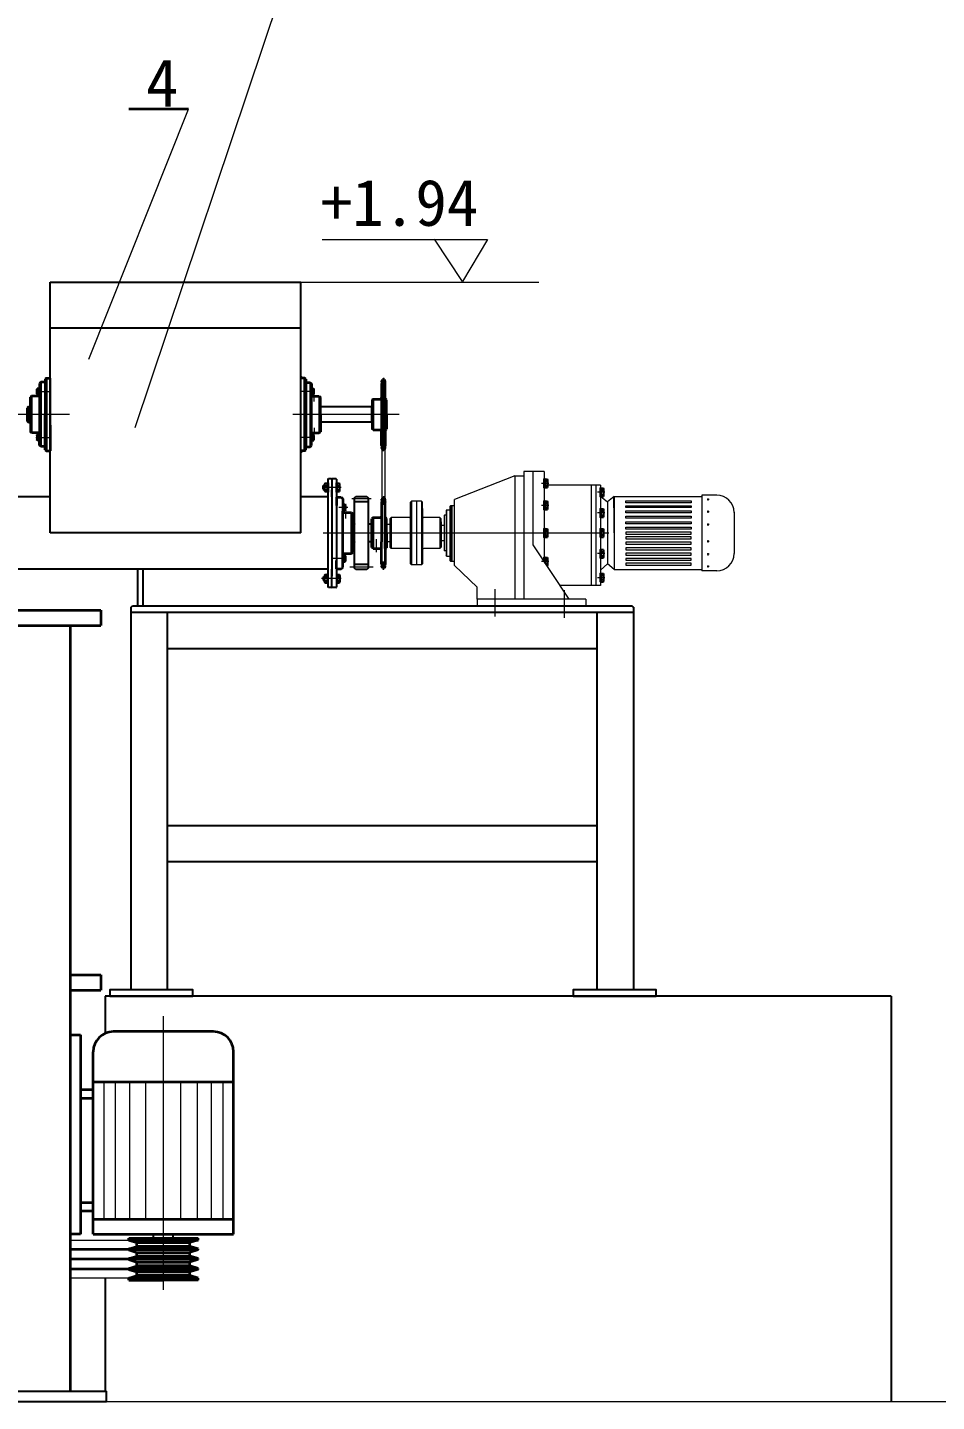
# Model space of a CAD drawing. Header units: millimetres. Extents: x 49699 to 106992, y 64186 to 130203.
# Drawn here: x 49937.2 to 50013.6, y 64493.2 to 64608.7 of the extents above; entities that cross this region are included whole.
import ezdxf

# ---------------------------------------------------------------- set-up
doc = ezdxf.new("R2010")
doc.units = ezdxf.units.MM
doc.linetypes.add('ACAD_ISO04W100', pattern=[30, 24, -3, 0, -3])
doc.layers.add('LAYER3', color=7, linetype='Continuous')
for name, color, linetype, lineweight in [('中心线', 22, 'ACAD_ISO04W100', 9), ('尺寸线', 150, 'Continuous', 9), ('粗实线', 7, 'Continuous', 35), ('细实线', 140, 'Continuous', 13)]:
    doc.layers.add(name, color=color, linetype=linetype, lineweight=lineweight)
doc.styles.get("Standard").update_dxf_attribs({"font": 'SIMFANG.TTF', "height": 4})

msp = doc.modelspace()

# ---------------------------------------------------------------- hatches: boundary and pattern name
at = {"layer": '细实线'}
for points in [[(49960.142, 64579.379), (49960.311, 64579.203), (49960.142, 64579.203)], [(49960.142, 64572.941), (49960.142, 64573.11), (49960.303, 64573.11)]]:
    msp.add_hatch(color=256, dxfattribs=at).paths.add_polyline_path(points)

# ---------------------------------------------------------------- linework, layer by layer
at = {"color": 0, "linetype": 'Continuous'}
for p, q in [((49937.965, 64577.91), (49937.965, 64578.286)), ((49938.129, 64578.349), (49937.984, 64578.349)), ((49938.129, 64578.224), (49937.984, 64578.224)), ((49938.129, 64577.973), (49937.984, 64577.973)), ((49938.129, 64577.848), (49938.129, 64578.349)), ((49938.129, 64578.297), (49938.129, 64578.349)), ((49938.145, 64578.297), (49938.129, 64578.297)), ((49938.145, 64577.9), (49938.145, 64578.297)), ((49961.068, 64578.297), (49961.084, 64578.297)), ((49961.068, 64577.9), (49961.068, 64578.297)), ((49961.084, 64578.297), (49961.084, 64578.349)), ((49961.084, 64578.349), (49961.229, 64578.349)), ((49961.084, 64577.848), (49961.084, 64578.349)), ((49961.084, 64578.224), (49961.229, 64578.224)), ((49961.084, 64577.973), (49961.229, 64577.973)), ((49961.248, 64577.91), (49961.248, 64578.286)), ((49938.129, 64577.848), (49937.984, 64577.848)), ((49938.129, 64577.9), (49938.129, 64577.848)), ((49938.145, 64577.9), (49938.129, 64577.9)), ((49961.068, 64577.9), (49961.084, 64577.9)), ((49961.084, 64577.9), (49961.084, 64577.848)), ((49961.084, 64577.848), (49961.229, 64577.848)), ((49937.965, 64574.41), (49937.965, 64574.034)), ((49938.129, 64574.473), (49937.984, 64574.473)), ((49938.129, 64574.347), (49937.984, 64574.347)), ((49938.129, 64574.097), (49937.984, 64574.097)), ((49938.129, 64573.971), (49937.984, 64573.971)), ((49938.129, 64574.42), (49938.129, 64574.473)), ((49938.129, 64574.473), (49938.129, 64573.971)), ((49938.145, 64574.42), (49938.129, 64574.42)), ((49938.145, 64574.024), (49938.129, 64574.024)), ((49938.129, 64574.024), (49938.129, 64573.971)), ((49938.145, 64574.42), (49938.145, 64574.024)), ((49961.068, 64574.42), (49961.068, 64574.024)), ((49961.068, 64574.42), (49961.084, 64574.42)), ((49961.068, 64574.024), (49961.084, 64574.024)), ((49961.084, 64574.473), (49961.084, 64573.971)), ((49961.084, 64574.473), (49961.229, 64574.473)), ((49961.084, 64574.42), (49961.084, 64574.473)), ((49961.084, 64574.347), (49961.229, 64574.347)), ((49961.084, 64574.097), (49961.229, 64574.097)), ((49961.084, 64574.024), (49961.084, 64573.971)), ((49961.084, 64573.971), (49961.229, 64573.971)), ((49961.248, 64574.41), (49961.248, 64574.034)), ((49962.023, 64570.156), (49962.085, 64570.219)), ((49962.023, 64569.904), (49962.023, 64570.156)), ((49962.023, 64569.904), (49962.085, 64569.842)), ((49962.085, 64570.219), (49962.143, 64570.219)), ((49962.085, 64569.842), (49962.085, 64570.219)), ((49962.143, 64569.769), (49962.143, 64570.291)), ((49962.168, 64570.378), (49962.373, 64570.378)), ((49962.168, 64570.204), (49962.373, 64570.204)), ((49962.399, 64569.769), (49962.399, 64570.291)), ((49963.173, 64569.755), (49963.173, 64570.305)), ((49963.173, 64570.305), (49963.195, 64570.305)), ((49963.195, 64569.682), (49963.195, 64570.378)), ((49963.195, 64570.378), (49963.397, 64570.378)), ((49963.195, 64570.305), (49963.195, 64570.378)), ((49963.195, 64570.204), (49963.397, 64570.204)), ((49963.423, 64569.769), (49963.423, 64570.291)), ((49980.65, 64570.646), (49980.65, 64570.719)), ((49980.651, 64570.647), (49980.674, 64570.647)), ((49980.651, 64570.097), (49980.674, 64570.097)), ((49980.674, 64570.72), (49980.875, 64570.72)), ((49980.674, 64570.024), (49980.674, 64570.72)), ((49980.674, 64570.546), (49980.875, 64570.546)), ((49980.674, 64570.198), (49980.875, 64570.198)), ((49980.674, 64570.097), (49980.674, 64570.024)), ((49980.674, 64570.024), (49980.875, 64570.024)), ((49980.901, 64570.111), (49980.901, 64570.633)), ((49985.361, 64569.9), (49985.361, 64569.974)), ((49985.361, 64569.901), (49985.384, 64569.901)), ((49985.384, 64569.278), (49985.384, 64569.974)), ((49985.384, 64569.974), (49985.586, 64569.974)), ((49962.085, 64569.842), (49962.143, 64569.842)), ((49962.168, 64569.856), (49962.373, 64569.856)), ((49962.168, 64569.682), (49962.373, 64569.682)), ((49963.173, 64569.755), (49963.195, 64569.755)), ((49963.195, 64569.856), (49963.397, 64569.856)), ((49963.195, 64569.755), (49963.195, 64569.682)), ((49963.195, 64569.682), (49963.397, 64569.682)), ((49980.65, 64568.796), (49980.65, 64568.869)), ((49980.651, 64568.797), (49980.674, 64568.797)), ((49980.674, 64568.173), (49980.674, 64568.87)), ((49980.674, 64568.87), (49980.875, 64568.87)), ((49980.901, 64568.26), (49980.901, 64568.783)), ((49985.361, 64569.351), (49985.384, 64569.351)), ((49985.384, 64569.8), (49985.586, 64569.8)), ((49985.384, 64569.452), (49985.586, 64569.452)), ((49985.384, 64569.351), (49985.384, 64569.278)), ((49985.384, 64569.278), (49985.586, 64569.278)), ((49985.611, 64569.365), (49985.611, 64569.887)), ((49963.664, 64568.655), (49963.699, 64568.655)), ((49963.699, 64568.053), (49963.664, 64568.053)), ((49963.699, 64568.655), (49963.699, 64568.053)), ((49963.699, 64568.136), (49963.699, 64568.577)), ((49963.699, 64568.577), (49963.717, 64568.577)), ((49963.699, 64568.136), (49963.717, 64568.136)), ((49963.717, 64568.078), (49963.717, 64568.635)), ((49963.717, 64568.635), (49963.878, 64568.635)), ((49963.717, 64568.577), (49963.717, 64568.635)), ((49963.717, 64568.496), (49963.878, 64568.496)), ((49963.717, 64568.217), (49963.878, 64568.217)), ((49963.717, 64568.136), (49963.717, 64568.078)), ((49963.717, 64568.078), (49963.878, 64568.078)), ((49963.899, 64568.148), (49963.899, 64568.566)), ((49980.651, 64568.246), (49980.674, 64568.246)), ((49980.674, 64568.696), (49980.875, 64568.696)), ((49980.674, 64568.348), (49980.875, 64568.348)), ((49980.674, 64568.246), (49980.674, 64568.173)), ((49980.674, 64568.173), (49980.875, 64568.173)), ((49985.361, 64568.162), (49985.361, 64568.235)), ((49985.361, 64568.163), (49985.384, 64568.163)), ((49985.361, 64567.613), (49985.384, 64567.613)), ((49985.384, 64568.236), (49985.586, 64568.236)), ((49985.384, 64567.54), (49985.384, 64568.236)), ((49985.384, 64568.062), (49985.586, 64568.062)), ((49985.384, 64567.714), (49985.586, 64567.714)), ((49985.384, 64567.613), (49985.384, 64567.54)), ((49985.611, 64567.627), (49985.611, 64568.149)), ((49980.65, 64566.472), (49980.65, 64566.545)), ((49980.651, 64566.473), (49980.674, 64566.473)), ((49980.674, 64566.546), (49980.875, 64566.546)), ((49980.674, 64565.849), (49980.674, 64566.546)), ((49980.901, 64565.937), (49980.901, 64566.459)), ((49985.361, 64566.488), (49985.361, 64566.562)), ((49985.361, 64566.489), (49985.384, 64566.489)), ((49985.384, 64567.54), (49985.586, 64567.54)), ((49985.384, 64565.866), (49985.384, 64566.562)), ((49985.384, 64566.562), (49985.586, 64566.562)), ((49985.611, 64565.953), (49985.611, 64566.475)), ((49980.651, 64565.923), (49980.674, 64565.923)), ((49980.674, 64566.372), (49980.875, 64566.372)), ((49980.674, 64566.024), (49980.875, 64566.024)), ((49980.674, 64565.923), (49980.674, 64565.849)), ((49980.674, 64565.849), (49980.875, 64565.849)), ((49985.361, 64565.939), (49985.384, 64565.939)), ((49985.384, 64566.388), (49985.586, 64566.388)), ((49985.384, 64566.04), (49985.586, 64566.04)), ((49985.384, 64565.939), (49985.384, 64565.866)), ((49985.384, 64565.866), (49985.586, 64565.866)), ((49963.699, 64564.353), (49963.664, 64564.353)), ((49963.699, 64563.752), (49963.699, 64564.353)), ((49963.699, 64564.27), (49963.717, 64564.27)), ((49963.699, 64564.27), (49963.699, 64563.829)), ((49963.717, 64564.27), (49963.717, 64564.328)), ((49963.717, 64564.328), (49963.878, 64564.328)), ((49963.717, 64564.328), (49963.717, 64563.771)), ((49963.717, 64564.189), (49963.878, 64564.189)), ((49963.899, 64564.259), (49963.899, 64563.841)), ((49980.65, 64564.074), (49980.65, 64564.147)), ((49980.674, 64564.148), (49980.875, 64564.148)), ((49980.674, 64563.673), (49980.674, 64564.148)), ((49985.361, 64564.728), (49985.361, 64564.801)), ((49985.361, 64564.729), (49985.384, 64564.729)), ((49985.361, 64564.178), (49985.384, 64564.178)), ((49985.384, 64564.105), (49985.384, 64564.802)), ((49985.384, 64564.802), (49985.586, 64564.802)), ((49985.384, 64564.628), (49985.586, 64564.628)), ((49985.384, 64564.279), (49985.586, 64564.279)), ((49985.384, 64564.178), (49985.384, 64564.105)), ((49985.611, 64564.192), (49985.611, 64564.715)), ((49963.664, 64563.752), (49963.699, 64563.752)), ((49963.699, 64563.829), (49963.717, 64563.829)), ((49963.717, 64563.91), (49963.878, 64563.91)), ((49963.717, 64563.829), (49963.717, 64563.771)), ((49963.717, 64563.771), (49963.878, 64563.771)), ((49980.651, 64564.075), (49980.674, 64564.075)), ((49980.674, 64563.974), (49980.875, 64563.974)), ((49980.705, 64563.626), (49980.875, 64563.626)), ((49980.82, 64563.452), (49980.875, 64563.452)), ((49980.901, 64563.539), (49980.901, 64564.061)), ((49985.384, 64564.105), (49985.586, 64564.105)), ((49962.023, 64562.494), (49962.085, 64562.556)), ((49962.023, 64562.494), (49962.023, 64562.241)), ((49962.023, 64562.241), (49962.085, 64562.179)), ((49962.085, 64562.556), (49962.143, 64562.556)), ((49962.085, 64562.556), (49962.085, 64562.179)), ((49962.085, 64562.179), (49962.143, 64562.179)), ((49962.143, 64562.629), (49962.143, 64562.106)), ((49962.168, 64562.716), (49962.373, 64562.716)), ((49962.168, 64562.542), (49962.373, 64562.542)), ((49962.168, 64562.193), (49962.373, 64562.193)), ((49962.168, 64562.019), (49962.373, 64562.019)), ((49962.399, 64562.629), (49962.399, 64562.106)), ((49963.173, 64562.643), (49963.173, 64562.092)), ((49963.173, 64562.643), (49963.195, 64562.643)), ((49963.173, 64562.092), (49963.195, 64562.092)), ((49963.195, 64562.716), (49963.195, 64562.019)), ((49963.195, 64562.716), (49963.397, 64562.716)), ((49963.195, 64562.643), (49963.195, 64562.716)), ((49963.195, 64562.542), (49963.397, 64562.542)), ((49963.195, 64562.193), (49963.397, 64562.193)), ((49963.195, 64562.092), (49963.195, 64562.019)), ((49963.195, 64562.019), (49963.397, 64562.019)), ((49963.423, 64562.629), (49963.423, 64562.106)), ((49985.361, 64562.734), (49985.361, 64562.807)), ((49985.361, 64562.735), (49985.384, 64562.735)), ((49985.361, 64562.184), (49985.384, 64562.184)), ((49985.384, 64562.111), (49985.384, 64562.808)), ((49985.384, 64562.808), (49985.586, 64562.808)), ((49985.384, 64562.634), (49985.586, 64562.634)), ((49985.384, 64562.285), (49985.586, 64562.285)), ((49985.384, 64562.184), (49985.384, 64562.111)), ((49985.384, 64562.111), (49985.586, 64562.111)), ((49985.611, 64562.198), (49985.611, 64562.721))]:
    msp.add_line(p, q, dxfattribs=at)
for p, q in [((49986.472, 64568.694), (49986.472, 64569.268)), ((49986.472, 64568.31), (49986.472, 64568.694)), ((49943.713, 64527.282), (49943.713, 64524.157)), ((50009.78, 64527.282), (50009.78, 64493.209)), ((49946.938, 64507.274), (49946.27, 64507.274)), ((49947.774, 64506.947), (49947.774, 64507.274)), ((49949.416, 64506.947), (49949.416, 64507.274)), ((49950.251, 64507.274), (49950.92, 64507.274)), ((49951.511, 64505.955), (49950.82, 64505.743)), ((49945.679, 64504.397), (49946.37, 64504.608)), ((49945.679, 64504.313), (49945.679, 64504.397)), ((49945.679, 64504.313), (49945.679, 64504.397)), ((49945.679, 64504.313), (49946.37, 64504.102)), ((49951.469, 64504.3), (49951.511, 64504.342)), ((49943.713, 64503.576), (49943.713, 64494.073)), ((49932.544, 64494.073), (49943.819, 64494.073)), ((49943.819, 64493.209), (49943.819, 64494.073)), ((49932.544, 64493.209), (49943.819, 64493.209))]:
    msp.add_line(p, q)
for points in [[(49938.145, 64577.825), (49938.177, 64577.825), (49938.177, 64578.367), (49938.145, 64578.367)], [(49961.068, 64577.825), (49961.036, 64577.825), (49961.036, 64578.367), (49961.068, 64578.367)], [(49938.145, 64574.495), (49938.177, 64574.495), (49938.177, 64573.954), (49938.145, 64573.954)], [(49961.068, 64574.495), (49961.036, 64574.495), (49961.036, 64573.954), (49961.068, 64573.954)], [(49980.651, 64569.999), (49980.613, 64569.999), (49980.613, 64570.745), (49980.651, 64570.745)], [(49985.361, 64569.253), (49985.323, 64569.253), (49985.323, 64569.999), (49985.361, 64569.999)], [(49980.651, 64568.149), (49980.613, 64568.149), (49980.613, 64568.894), (49980.651, 64568.894)], [(49985.361, 64567.515), (49985.323, 64567.515), (49985.323, 64568.261), (49985.361, 64568.261)], [(49980.651, 64565.825), (49980.613, 64565.825), (49980.613, 64566.57), (49980.651, 64566.57)], [(49985.361, 64565.841), (49985.323, 64565.841), (49985.323, 64566.587), (49985.361, 64566.587)], [(49985.361, 64564.081), (49985.323, 64564.081), (49985.323, 64564.826), (49985.361, 64564.826)], [(49985.361, 64562.087), (49985.323, 64562.087), (49985.323, 64562.832), (49985.361, 64562.832)]]:
    msp.add_lwpolyline(points, close=True, dxfattribs=at)
msp.add_lwpolyline([(49980.613, 64563.766), (49980.613, 64564.173), (49980.651, 64564.173), (49980.651, 64563.707)], dxfattribs=at)
for centre, radius, start, end in [((49962.303, 64570.291), 0.16, 147.13278, 212.86722), ((49962.746, 64570.03), 0.603, 163.22135, 196.77865), ((49962.238, 64570.291), 0.16, 327.13278, 32.86722), ((49961.795, 64570.03), 0.603, 343.22135, 16.77865), ((49963.262, 64570.291), 0.16, 327.13278, 32.86722), ((49962.819, 64570.03), 0.603, 343.22135, 16.77865), ((49980.741, 64570.633), 0.16, 327.13278, 32.86722), ((49980.298, 64570.372), 0.603, 343.22135, 16.77865), ((49980.741, 64570.111), 0.16, 327.13278, 32.86722), ((49985.451, 64569.887), 0.16, 327.13278, 32.86722), ((49962.303, 64569.769), 0.16, 147.13278, 212.86722), ((49962.238, 64569.769), 0.16, 327.13278, 32.86722), ((49963.262, 64569.769), 0.16, 327.13278, 32.86722), ((49980.741, 64568.783), 0.16, 327.13278, 32.86722), ((49985.008, 64569.626), 0.603, 343.22135, 16.77865), ((49985.451, 64569.365), 0.16, 327.13278, 32.86722), ((49980.298, 64568.522), 0.603, 343.22135, 16.77865), ((49980.741, 64568.26), 0.16, 327.13278, 32.86722), ((49985.451, 64568.149), 0.16, 327.13278, 32.86722), ((49985.008, 64567.888), 0.603, 343.22135, 16.77865), ((49985.451, 64567.627), 0.16, 327.13278, 32.86722), ((49980.741, 64566.459), 0.16, 327.13278, 32.86722), ((49985.451, 64566.475), 0.16, 327.13278, 32.86722), ((49980.298, 64566.198), 0.603, 343.22135, 16.77865), ((49980.741, 64565.937), 0.16, 327.13278, 32.86722), ((49985.008, 64566.214), 0.603, 343.22135, 16.77865), ((49985.451, 64565.953), 0.16, 327.13278, 32.86722), ((49980.741, 64564.061), 0.16, 327.13278, 32.86722), ((49985.451, 64564.715), 0.16, 327.13278, 32.86722), ((49985.008, 64564.453), 0.603, 343.22135, 16.77865), ((49985.451, 64564.192), 0.16, 327.13278, 32.86722), ((49980.298, 64563.8), 0.603, 343.22135, 16.77865), ((49980.741, 64563.539), 0.16, 327.13278, 32.86722), ((49962.303, 64562.629), 0.16, 147.13278, 212.86722), ((49962.746, 64562.368), 0.603, 163.22135, 196.77865), ((49962.303, 64562.106), 0.16, 147.13278, 212.86722), ((49962.238, 64562.629), 0.16, 327.13278, 32.86722), ((49961.795, 64562.368), 0.603, 343.22135, 16.77865), ((49962.238, 64562.106), 0.16, 327.13278, 32.86722), ((49963.262, 64562.629), 0.16, 327.13278, 32.86722), ((49962.819, 64562.368), 0.603, 343.22135, 16.77865), ((49963.262, 64562.106), 0.16, 327.13278, 32.86722), ((49985.451, 64562.721), 0.16, 327.13278, 32.86722), ((49985.008, 64562.459), 0.603, 343.22135, 16.77865), ((49985.451, 64562.198), 0.16, 327.13278, 32.86722)]:
    msp.add_arc(centre, radius, start, end, dxfattribs=at)
for centre, major_axis, start_param, end_param in [((49938.081, 64578.286), (-0.0817, 0.0817), 0.211757, 1.3590394), ((49938.399, 64578.098), (-0.307, 0.307), 0.4925555, 1.0782408), ((49938.081, 64577.91), (0.0817, 0.0817), 1.7825533, 2.9298357), ((49961.132, 64574.41), (-0.0817, -0.0817), 1.7825533, 2.9298357), ((49960.813, 64574.222), (0.307, -0.307), 0.4925555, 1.0782408), ((49961.132, 64574.034), (0.0817, -0.0817), 0.211757, 1.3590394), ((49963.771, 64564.259), (-0.0908, -0.0908), 1.7825533, 2.9298357), ((49963.416, 64564.05), (0.341, -0.341), 0.4925555, 1.0782408), ((49963.771, 64563.841), (0.0908, -0.0908), 0.211757, 1.3590394)]:
    msp.add_ellipse(centre, major_axis=major_axis, ratio=1, start_param=start_param, end_param=end_param, dxfattribs=at)
at = {"color": 0, "linetype": 'Continuous', "extrusion": (0, 0, -1)}
for centre, major_axis, start_param, end_param in [((49961.132, 64578.286), (0.0817, 0.0817), 0.211757, 1.3590394), ((49960.813, 64578.098), (0.307, 0.307), 0.4925555, 1.0782408), ((49961.132, 64577.91), (-0.0817, 0.0817), 1.7825533, 2.9298357), ((49938.081, 64574.41), (0.0817, -0.0817), 1.7825533, 2.9298357), ((49938.399, 64574.222), (-0.307, -0.307), 0.4925555, 1.0782408), ((49938.081, 64574.034), (-0.0817, -0.0817), 0.211757, 1.3590394), ((49963.771, 64568.566), (0.0908, 0.0908), 0.211757, 1.3590394), ((49963.416, 64568.357), (0.341, 0.341), 0.4925555, 1.0782408), ((49963.771, 64568.148), (-0.0908, 0.0908), 1.7825533, 2.9298357)]:
    msp.add_ellipse(centre, major_axis=major_axis, ratio=1, start_param=start_param, end_param=end_param, dxfattribs=at)
at = {"layer": 'LAYER3'}
for p, q in [((49939.07, 64587.271), (49960.142, 64587.271)), ((49939.07, 64566.203), (49939.07, 64587.271)), ((49960.142, 64576.16), (49960.142, 64587.271)), ((49939.07, 64583.44), (49960.142, 64583.44)), ((49939.07, 64579.211), (49939.07, 64575.256)), ((49960.311, 64579.203), (49960.142, 64579.379)), ((49960.933, 64578.858), (49960.933, 64573.455)), ((49961.699, 64577.704), (49961.699, 64574.608)), ((49966.119, 64577.362), (49966.119, 64574.958)), ((49966.216, 64577.459), (49966.216, 64574.861)), ((49967.345, 64576.85), (49967.345, 64575.471)), ((49960.142, 64566.203), (49960.142, 64576.16)), ((49966.081, 64576.811), (49961.801, 64576.811)), ((49966.119, 64576.773), (49966.081, 64576.811)), ((49966.081, 64576.811), (49966.081, 64575.509)), ((49966.119, 64575.547), (49966.119, 64576.773)), ((49966.081, 64575.509), (49961.801, 64575.509)), ((49966.081, 64575.509), (49966.119, 64575.547)), ((49960.303, 64573.11), (49960.142, 64572.941)), ((49962.441, 64570.739), (49962.479, 64570.777)), ((49962.441, 64569.245), (49962.441, 64570.739)), ((49962.479, 64570.777), (49962.709, 64570.777)), ((49962.747, 64570.739), (49962.709, 64570.777)), ((49962.747, 64570.739), (49962.786, 64570.777)), ((49962.747, 64570.739), (49962.747, 64566.203)), ((49962.786, 64570.777), (49962.87, 64570.777)), ((49962.786, 64570.777), (49963.092, 64570.777)), ((49963.131, 64570.739), (49963.092, 64570.777)), ((49963.131, 64570.739), (49963.131, 64566.203)), ((49939.07, 64569.245), (49931.638, 64569.245)), ((49962.441, 64569.245), (49960.142, 64569.245)), ((49962.441, 64561.659), (49962.441, 64569.245)), ((49962.747, 64569.245), (49962.747, 64569.842)), ((49964.663, 64569.149), (49964.778, 64569.264)), ((49964.663, 64566.946), (49964.663, 64569.149)), ((49965.812, 64568.833), (49964.663, 64568.833)), ((49964.778, 64569.264), (49965.698, 64569.264)), ((49965.698, 64569.264), (49965.812, 64569.149)), ((49965.812, 64569.149), (49965.812, 64565.452)), ((49964.663, 64566.965), (49964.514, 64566.965)), ((49964.663, 64566.965), (49964.663, 64566.946)), ((49964.663, 64563.249), (49964.663, 64566.946)), ((49966.119, 64566.946), (49965.812, 64566.946)), ((49966.216, 64567.498), (49966.216, 64564.9)), ((49960.142, 64566.203), (49939.07, 64566.203)), ((49962.747, 64566.203), (49962.747, 64562.565)), ((49963.131, 64566.203), (49963.131, 64561.659)), ((49964.663, 64565.433), (49964.514, 64565.433)), ((49964.663, 64565.452), (49964.663, 64565.433)), ((49966.119, 64565.452), (49965.812, 64565.452)), ((49965.812, 64565.452), (49965.812, 64563.249)), ((49962.441, 64563.153), (49931.638, 64563.153)), ((49946.416, 64563.153), (49946.416, 64560.073)), ((49946.876, 64563.153), (49946.876, 64560.073)), ((49962.747, 64561.659), (49962.747, 64563.153)), ((49965.812, 64563.565), (49964.663, 64563.565)), ((49964.778, 64563.134), (49964.663, 64563.249)), ((49965.698, 64563.134), (49964.778, 64563.134)), ((49965.812, 64563.249), (49965.698, 64563.134)), ((49962.479, 64561.621), (49962.441, 64561.659)), ((49962.709, 64561.621), (49962.479, 64561.621)), ((49962.709, 64561.621), (49962.747, 64561.659)), ((49962.786, 64561.621), (49962.747, 64561.659)), ((49963.092, 64561.621), (49962.786, 64561.621)), ((49962.87, 64561.621), (49962.786, 64561.621)), ((49963.092, 64561.621), (49963.131, 64561.659)), ((49945.877, 64559.958), (49945.992, 64560.073)), ((49945.877, 64527.815), (49945.877, 64559.958)), ((49945.877, 64559.537), (49962.951, 64559.537)), ((49945.992, 64560.073), (49962.951, 64560.073)), ((49948.942, 64527.815), (49948.942, 64559.537)), ((49962.951, 64560.073), (49987.983, 64560.073)), ((49962.951, 64559.537), (49988.098, 64559.537)), ((49985.033, 64559.537), (49985.033, 64527.815)), ((49988.098, 64559.958), (49987.983, 64560.073)), ((49988.098, 64559.958), (49988.098, 64527.815)), ((49962.951, 64556.472), (49948.942, 64556.472)), ((49985.033, 64556.472), (49962.951, 64556.472)), ((49948.942, 64541.632), (49985.033, 64541.632)), ((49985.033, 64538.567), (49948.942, 64538.567)), ((50009.78, 64527.282), (49943.713, 64527.282))]:
    msp.add_line(p, q, dxfattribs=at)
for points in [[(49962.441, 64569.636), (49962.399, 64569.636), (49962.399, 64570.425), (49962.441, 64570.425)], [(49963.173, 64569.636), (49963.131, 64569.636), (49963.131, 64570.425), (49963.173, 64570.425)], [(49962.441, 64562.762), (49962.399, 64562.762), (49962.399, 64561.973), (49962.441, 64561.973)], [(49963.173, 64562.762), (49963.131, 64562.762), (49963.131, 64561.973), (49963.173, 64561.973)], [(49944.087, 64527.282), (49951.059, 64527.282), (49951.059, 64527.815), (49944.087, 64527.815)], [(49983.042, 64527.282), (49990.014, 64527.282), (49990.014, 64527.815), (49983.042, 64527.815)]]:
    msp.add_lwpolyline(points, close=True, dxfattribs=at)
at = {"layer": '中心线'}
for p, q in [((49967.09, 64579.248), (49967.09, 64578.543)), ((49937.889, 64578.098), (49938.975, 64578.098)), ((49961.236, 64578.098), (49960.202, 64578.098)), ((49961.33, 64578.098), (49960.322, 64578.098)), ((49966.846, 64578.971), (49967.333, 64578.971)), ((49961.243, 64577.791), (49961.243, 64577.258)), ((49940.703, 64576.16), (49935.835, 64576.16)), ((49968.406, 64576.16), (49959.469, 64576.16)), ((49967.09, 64573.777), (49967.09, 64576.382)), ((49961.305, 64574.521), (49961.305, 64575.055)), ((49937.882, 64574.222), (49938.891, 64574.222)), ((49937.976, 64574.222), (49939.01, 64574.222)), ((49961.324, 64574.222), (49960.238, 64574.222)), ((49967.09, 64573.072), (49967.09, 64573.777)), ((49966.846, 64573.349), (49967.333, 64573.349)), ((49963.542, 64570.03), (49961.941, 64570.03)), ((49980.997, 64570.374), (49980.38, 64570.374)), ((49966.07, 64569.072), (49964.44, 64569.072)), ((49966.846, 64569.01), (49967.333, 64569.01)), ((49967.09, 64569.287), (49967.09, 64568.582)), ((49985.707, 64569.626), (49985.09, 64569.626)), ((49994.483, 64569.02), (49994.291, 64569.02)), ((49994.387, 64568.925), (49994.387, 64569.116)), ((49964.101, 64568.357), (49963.337, 64568.357)), ((49963.894, 64568.016), (49963.894, 64567.423)), ((49980.997, 64568.524), (49980.38, 64568.524)), ((49985.707, 64567.89), (49985.09, 64567.89)), ((49994.483, 64567.995), (49994.291, 64567.995)), ((49994.387, 64567.899), (49994.387, 64568.091)), ((49994.483, 64566.909), (49994.291, 64566.909)), ((49994.387, 64566.814), (49994.387, 64567.005)), ((49962.034, 64566.203), (49986.949, 64566.203)), ((49966.514, 64564.598), (49966.514, 64565.688)), ((49994.483, 64565.497), (49994.291, 64565.497)), ((49994.387, 64565.401), (49994.387, 64565.593)), ((49985.707, 64564.473), (49985.09, 64564.473)), ((49994.483, 64564.411), (49994.291, 64564.411)), ((49994.387, 64564.315), (49994.387, 64564.507)), ((49963.984, 64564.05), (49962.777, 64564.05)), ((49966.225, 64563.325), (49964.275, 64563.325)), ((49966.846, 64563.388), (49967.333, 64563.388)), ((49967.09, 64563.111), (49967.09, 64563.816)), ((49980.997, 64563.802), (49980.38, 64563.802)), ((49994.483, 64563.386), (49994.291, 64563.386)), ((49994.387, 64563.29), (49994.387, 64563.482)), ((49963.54, 64562.368), (49961.873, 64562.368)), ((49985.707, 64562.435), (49985.09, 64562.435)), ((49976.44, 64561.494), (49976.44, 64559.175)), ((49982.274, 64561.389), (49982.274, 64559.07)), ((49948.595, 64502.584), (49948.595, 64525.602))]:
    msp.add_line(p, q, dxfattribs=at)
at = {"layer": '尺寸线'}
for p, q in [((49946.209, 64575.072), (49964.996, 64630.991)), ((49942.331, 64580.822), (49950.691, 64601.814)), ((49961.951, 64590.879), (49975.836, 64590.879)), ((49973.738, 64587.35), (49971.394, 64590.889)), ((49975.836, 64590.879), (49973.738, 64587.35)), ((49960.142, 64587.271), (49980.158, 64587.271)), ((49938.279, 64578.826), (49938.24, 64578.826)), ((49978.889, 64571.375), (49978.889, 64560.648)), ((49980.613, 64571.375), (49978.889, 64571.375)), ((49979.655, 64571.375), (49979.655, 64565.217)), ((49980.613, 64571.375), (49980.613, 64563.766)), ((49962.085, 64570.156), (49962.143, 64570.156)), ((49962.085, 64569.904), (49962.143, 64569.904)), ((49978.122, 64571.021), (49973.063, 64569.007)), ((49978.122, 64571.021), (49978.122, 64560.648)), ((49978.122, 64571.021), (49978.889, 64571.021)), ((49985.323, 64570.226), (49980.901, 64570.226)), ((49984.557, 64570.226), (49984.557, 64561.797)), ((49984.94, 64570.226), (49984.94, 64561.797)), ((49985.323, 64570.226), (49985.323, 64561.797)), ((49969.351, 64568.785), (49969.437, 64568.871)), ((49969.351, 64566.199), (49969.351, 64568.785)), ((49969.437, 64568.871), (49969.437, 64563.527)), ((49970.299, 64568.871), (49969.437, 64568.871)), ((49969.868, 64568.871), (49969.868, 64563.527)), ((49970.385, 64568.785), (49970.299, 64568.871)), ((49970.299, 64568.871), (49970.299, 64563.527)), ((49970.385, 64567.837), (49970.385, 64568.785)), ((49973.063, 64563.478), (49973.063, 64569.007)), ((49985.361, 64569.281), (49985.925, 64568.809)), ((49986.472, 64569.268), (49985.925, 64568.809)), ((49985.925, 64568.809), (49985.925, 64563.598)), ((49986.472, 64569.268), (49986.472, 64563.138)), ((49986.472, 64569.268), (49993.84, 64569.268)), ((49993.84, 64569.383), (49993.84, 64563.023)), ((49995.105, 64569.383), (49993.84, 64569.383)), ((49970.385, 64568.268), (49970.385, 64563.613)), ((49970.385, 64568.268), (49970.385, 64567.94)), ((49972.188, 64567.661), (49972.226, 64567.7)), ((49972.188, 64567.661), (49972.188, 64564.745)), ((49972.367, 64567.7), (49972.226, 64567.7)), ((49972.226, 64564.707), (49972.226, 64567.7)), ((49972.405, 64568.145), (49972.367, 64568.107)), ((49972.367, 64568.107), (49972.367, 64564.299)), ((49972.405, 64568.145), (49972.68, 64568.145)), ((49972.405, 64568.145), (49972.405, 64564.261)), ((49972.757, 64568.502), (49972.68, 64568.425)), ((49972.68, 64568.425), (49972.68, 64563.894)), ((49972.757, 64568.502), (49973.063, 64568.502)), ((49972.757, 64563.817), (49972.757, 64568.502)), ((49972.872, 64563.817), (49972.872, 64568.502)), ((49986.472, 64566.203), (49986.472, 64568.31)), ((49996.561, 64567.948), (49996.561, 64564.479)), ((49967.345, 64566.946), (49967.345, 64565.452)), ((49967.627, 64566.927), (49967.345, 64566.927)), ((49967.627, 64567.388), (49967.73, 64567.492)), ((49967.627, 64567.388), (49967.627, 64565.009)), ((49967.73, 64567.492), (49967.73, 64564.906)), ((49969.248, 64567.492), (49967.73, 64567.492)), ((49971.834, 64567.492), (49970.489, 64567.492)), ((49971.937, 64567.388), (49971.834, 64567.492)), ((49971.834, 64567.492), (49971.834, 64564.906)), ((49971.937, 64567.147), (49971.937, 64567.388)), ((49971.937, 64567.147), (49971.937, 64565.009)), ((49972.188, 64566.835), (49971.937, 64566.835)), ((49967.627, 64565.471), (49967.345, 64565.471)), ((49969.351, 64563.613), (49969.351, 64566.199)), ((49971.937, 64565.571), (49972.188, 64565.571)), ((49967.73, 64564.906), (49967.627, 64565.009)), ((49969.248, 64564.906), (49967.73, 64564.906)), ((49971.834, 64564.906), (49970.489, 64564.906)), ((49971.834, 64564.906), (49971.937, 64565.009)), ((49972.188, 64564.745), (49972.226, 64564.707)), ((49972.367, 64564.707), (49972.226, 64564.707)), ((49972.405, 64564.261), (49972.367, 64564.299)), ((49972.405, 64564.261), (49972.68, 64564.261)), ((49972.68, 64564.261), (49972.645, 64564.261)), ((49979.655, 64565.217), (49982.67, 64560.648)), ((49969.437, 64563.527), (49969.351, 64563.613)), ((49970.299, 64563.527), (49969.437, 64563.527)), ((49970.299, 64563.527), (49970.385, 64563.613)), ((49972.757, 64563.817), (49972.68, 64563.894)), ((49973.063, 64563.817), (49972.757, 64563.817)), ((49974.979, 64561.662), (49973.063, 64563.478)), ((49985.323, 64563.093), (49985.925, 64563.598)), ((49986.472, 64563.138), (49985.925, 64563.598)), ((49986.472, 64563.138), (49993.84, 64563.138)), ((49995.127, 64563.023), (49993.84, 64563.023)), ((49962.085, 64562.494), (49962.143, 64562.494)), ((49962.085, 64562.241), (49962.143, 64562.241)), ((49974.979, 64560.648), (49974.979, 64561.662)), ((49985.323, 64561.797), (49981.912, 64561.797)), ((49984.097, 64560.648), (49974.979, 64560.648)), ((49974.979, 64560.648), (49974.979, 64560.073)), ((49984.097, 64560.648), (49984.097, 64560.073)), ((49943.594, 64520.051), (49943.594, 64508.519)), ((49944.56, 64508.519), (49944.56, 64520.051)), ((49945.749, 64520.051), (49945.749, 64508.519)), ((49947.123, 64508.519), (49947.123, 64520.051)), ((49948.595, 64508.519), (49948.595, 64520.051)), ((49950.066, 64508.519), (49950.066, 64520.051)), ((49951.441, 64520.051), (49951.441, 64508.519)), ((49952.63, 64508.519), (49952.63, 64520.051)), ((49953.596, 64520.051), (49953.596, 64508.519)), ((49940.752, 64506.775), (49945.679, 64506.776)), ((49945.679, 64506.039), (49940.752, 64506.039)), ((49940.752, 64505.953), (49945.679, 64505.953)), ((49945.679, 64505.218), (49940.752, 64505.218)), ((49940.752, 64505.133), (49945.679, 64505.133)), ((49945.679, 64504.397), (49940.752, 64504.397)), ((49940.752, 64504.312), (49945.679, 64504.312)), ((49945.679, 64503.576), (49940.752, 64503.576)), ((49754.673, 64493.209), (50447.886, 64493.209))]:
    msp.add_line(p, q, dxfattribs=at)
for points in [[(49992.955, 64568.751), (49987.466, 64568.751), (49987.466, 64568.916), (49992.955, 64568.916)], [(49992.955, 64568.333), (49987.466, 64568.333), (49987.466, 64568.497), (49992.955, 64568.497)], [(49992.955, 64567.899), (49987.466, 64567.899), (49987.466, 64568.064), (49992.955, 64568.064)], [(49992.955, 64567.451), (49987.466, 64567.451), (49987.466, 64567.615), (49992.955, 64567.615)], [(49992.955, 64566.973), (49987.466, 64566.973), (49987.466, 64567.137), (49992.955, 64567.137)], [(49992.955, 64566.524), (49987.466, 64566.524), (49987.466, 64566.689), (49992.955, 64566.689)], [(49992.955, 64566.27), (49987.466, 64566.27), (49987.466, 64566.106), (49992.955, 64566.106)], [(49992.955, 64565.882), (49987.466, 64565.882), (49987.466, 64565.718), (49992.955, 64565.718)], [(49992.955, 64565.434), (49987.466, 64565.434), (49987.466, 64565.269), (49992.955, 64565.269)], [(49992.955, 64564.955), (49987.466, 64564.955), (49987.466, 64564.791), (49992.955, 64564.791)], [(49992.955, 64564.507), (49987.466, 64564.507), (49987.466, 64564.343), (49992.955, 64564.343)], [(49992.955, 64564.073), (49987.466, 64564.073), (49987.466, 64563.909), (49992.955, 64563.909)], [(49992.955, 64563.655), (49987.466, 64563.655), (49987.466, 64563.491), (49992.955, 64563.491)]]:
    msp.add_lwpolyline(points, close=True, dxfattribs=at)
for centre, radius, start, end in [((49995.105, 64567.927), 1.456, 0, 90), ((49969.248, 64567.595), 0.103, 270, 0), ((49970.489, 64567.595), 0.103, 180, 270), ((49969.248, 64564.802), 0.103, 0, 90), ((49970.489, 64564.802), 0.103, 90, 180), ((49995.105, 64564.479), 1.456, 270, 0)]:
    msp.add_arc(centre, radius, start, end, dxfattribs=at)
at = {"layer": '粗实线'}
for p, q in [((49950.691, 64601.814), (49945.691, 64601.814)), ((49938.733, 64579.211), (49938.657, 64579.134)), ((49938.657, 64579.134), (49938.657, 64576.16)), ((49938.733, 64579.211), (49938.733, 64573.118)), ((49938.733, 64579.211), (49939.07, 64579.211)), ((49960.479, 64579.203), (49960.142, 64579.203)), ((49960.479, 64573.11), (49960.479, 64579.203)), ((49960.556, 64579.126), (49960.479, 64579.203)), ((49960.556, 64579.126), (49960.556, 64573.455)), ((49938.279, 64578.866), (49938.177, 64578.763)), ((49938.177, 64578.763), (49938.177, 64574.513)), ((49938.279, 64573.462), (49938.279, 64578.866)), ((49938.657, 64578.866), (49938.279, 64578.866)), ((49960.556, 64578.858), (49960.933, 64578.858)), ((49960.933, 64578.858), (49961.036, 64578.755)), ((49961.036, 64578.755), (49961.036, 64577.807)), ((49966.932, 64578.757), (49966.932, 64574.763)), ((49966.949, 64578.804), (49966.949, 64578.773)), ((49967.014, 64579.103), (49967.014, 64573.217)), ((49967.166, 64579.103), (49967.014, 64579.103)), ((49967.166, 64573.217), (49967.166, 64579.103)), ((49967.231, 64578.773), (49967.231, 64578.814)), ((49967.248, 64574.861), (49967.248, 64578.757)), ((49937.514, 64577.712), (49937.412, 64577.61)), ((49937.412, 64575.509), (49937.412, 64577.61)), ((49938.074, 64577.712), (49937.514, 64577.712)), ((49937.514, 64574.616), (49937.514, 64577.712)), ((49938.074, 64577.712), (49937.948, 64577.712)), ((49938.074, 64577.712), (49938.01, 64577.712)), ((49961.036, 64573.557), (49961.036, 64577.807)), ((49961.138, 64577.704), (49961.699, 64577.704)), ((49961.699, 64577.704), (49961.801, 64577.602)), ((49961.801, 64576.16), (49961.801, 64577.602)), ((49966.216, 64577.459), (49966.119, 64577.362)), ((49966.216, 64577.459), (49966.835, 64577.459)), ((49967.248, 64577.459), (49967.28, 64577.459)), ((49967.345, 64577.394), (49967.28, 64577.459)), ((49967.345, 64576.16), (49967.345, 64577.394)), ((49937.254, 64576.811), (49937.178, 64576.735)), ((49937.178, 64575.585), (49937.178, 64576.735)), ((49937.254, 64576.811), (49937.412, 64576.811)), ((49937.254, 64575.509), (49937.254, 64576.811)), ((49938.657, 64573.194), (49938.657, 64576.16)), ((49961.801, 64576.16), (49961.801, 64574.71)), ((49967.345, 64576.16), (49967.345, 64574.926)), ((49937.178, 64575.585), (49937.254, 64575.509)), ((49937.254, 64575.509), (49937.412, 64575.509)), ((49937.412, 64575.509), (49937.412, 64574.718)), ((49937.514, 64574.616), (49937.412, 64574.718)), ((49938.074, 64574.616), (49937.514, 64574.616)), ((49938.177, 64573.565), (49938.177, 64574.513)), ((49939.07, 64575.256), (49939.07, 64573.118)), ((49961.138, 64574.608), (49961.699, 64574.608)), ((49961.138, 64574.608), (49961.265, 64574.608)), ((49961.138, 64574.608), (49961.203, 64574.608)), ((49961.699, 64574.608), (49961.801, 64574.71)), ((49966.216, 64574.861), (49966.119, 64574.958)), ((49966.216, 64574.861), (49966.835, 64574.861)), ((49966.932, 64573.563), (49966.932, 64574.763)), ((49967.248, 64574.861), (49967.28, 64574.861)), ((49967.248, 64574.861), (49967.248, 64573.563)), ((49967.28, 64574.861), (49967.345, 64574.926)), ((49938.279, 64573.462), (49938.177, 64573.565)), ((49938.657, 64573.462), (49938.279, 64573.462)), ((49960.556, 64573.186), (49960.556, 64574.086)), ((49960.556, 64573.455), (49960.933, 64573.455)), ((49960.933, 64573.455), (49961.036, 64573.557)), ((49966.949, 64573.516), (49966.949, 64573.547)), ((49967.231, 64573.547), (49967.231, 64573.516)), ((49938.657, 64573.194), (49938.733, 64573.118)), ((49938.733, 64573.118), (49939.07, 64573.118)), ((49960.479, 64573.11), (49960.142, 64573.11)), ((49960.479, 64573.11), (49960.556, 64573.186)), ((49967.166, 64573.217), (49967.014, 64573.217)), ((49963.131, 64569.201), (49963.131, 64568.508)), ((49963.131, 64569.201), (49963.55, 64569.201)), ((49963.55, 64569.201), (49963.664, 64569.087)), ((49963.664, 64569.087), (49963.664, 64568.033)), ((49966.932, 64568.796), (49966.932, 64565.452)), ((49966.949, 64568.843), (49966.949, 64568.812)), ((49966.949, 64568.843), (49967.231, 64568.843)), ((49967.166, 64569.142), (49967.014, 64569.142)), ((49967.231, 64568.812), (49967.231, 64568.843)), ((49967.248, 64564.9), (49967.248, 64568.796)), ((49963.664, 64563.311), (49963.664, 64568.033)), ((49963.778, 64567.919), (49964.4, 64567.919)), ((49964.4, 64567.919), (49964.4, 64564.479)), ((49964.4, 64567.919), (49964.514, 64567.805)), ((49964.514, 64566.965), (49964.514, 64567.805)), ((49964.514, 64566.965), (49964.514, 64564.593)), ((49966.216, 64567.498), (49966.119, 64567.401)), ((49966.119, 64564.997), (49966.119, 64567.401)), ((49966.216, 64567.498), (49966.835, 64567.498)), ((49967.248, 64567.498), (49967.28, 64567.498)), ((49967.345, 64567.433), (49967.28, 64567.498)), ((49967.345, 64566.199), (49967.345, 64567.433)), ((49966.932, 64563.602), (49966.932, 64565.452)), ((49967.345, 64566.199), (49967.345, 64564.965)), ((49963.778, 64564.479), (49963.918, 64564.479)), ((49963.778, 64564.479), (49964.4, 64564.479)), ((49963.778, 64564.479), (49963.849, 64564.479)), ((49964.4, 64564.479), (49964.514, 64564.593)), ((49966.216, 64564.9), (49966.119, 64564.997)), ((49966.216, 64564.9), (49966.835, 64564.9)), ((49967.248, 64564.9), (49967.28, 64564.9)), ((49967.248, 64564.9), (49967.248, 64563.602)), ((49967.28, 64564.9), (49967.345, 64564.965)), ((49963.131, 64563.197), (49963.131, 64563.899)), ((49963.131, 64563.197), (49963.55, 64563.197)), ((49963.55, 64563.197), (49963.664, 64563.311)), ((49966.949, 64563.555), (49966.949, 64563.586)), ((49966.949, 64563.555), (49967.231, 64563.555)), ((49967.166, 64563.256), (49967.014, 64563.256)), ((49967.231, 64563.586), (49967.231, 64563.555)), ((49927.619, 64559.723), (49943.344, 64559.723)), ((49943.344, 64559.723), (49943.344, 64558.427)), ((49927.619, 64558.427), (49943.344, 64558.427)), ((49940.752, 64558.427), (49940.752, 64494.073)), ((49940.752, 64529.065), (49943.344, 64529.065)), ((49943.344, 64529.065), (49943.344, 64527.769)), ((49940.752, 64527.769), (49943.344, 64527.769)), ((49940.752, 64524.04), (49941.616, 64524.04)), ((49941.616, 64524.04), (49941.616, 64507.265)), ((49952.807, 64524.296), (49944.383, 64524.296)), ((49942.698, 64507.274), (49942.698, 64522.612)), ((49954.492, 64507.274), (49954.492, 64522.612)), ((49942.698, 64519.396), (49941.616, 64519.396)), ((49954.492, 64520.051), (49942.698, 64520.051)), ((49942.698, 64518.687), (49941.616, 64518.687)), ((49942.698, 64509.911), (49941.616, 64509.911)), ((49942.698, 64509.203), (49941.616, 64509.203)), ((49954.492, 64508.519), (49942.698, 64508.519)), ((49941.616, 64507.265), (49940.752, 64507.265)), ((49942.698, 64507.274), (49954.492, 64507.274)), ((49945.679, 64506.776), (49945.679, 64506.947)), ((49945.679, 64506.947), (49951.511, 64506.947)), ((49945.679, 64506.776), (49946.37, 64506.564)), ((49945.679, 64506.776), (49951.511, 64506.776)), ((49946.37, 64506.25), (49946.37, 64506.564)), ((49946.37, 64506.564), (49950.82, 64506.564)), ((49951.511, 64506.776), (49950.82, 64506.564)), ((49950.82, 64506.25), (49950.82, 64506.564)), ((49951.511, 64506.776), (49951.511, 64506.947)), ((49945.679, 64506.039), (49946.37, 64506.25)), ((49945.679, 64505.955), (49945.679, 64506.039)), ((49951.511, 64506.039), (49945.679, 64506.039)), ((49945.679, 64505.955), (49946.37, 64505.743)), ((49951.511, 64505.955), (49945.679, 64505.955)), ((49945.679, 64505.218), (49946.37, 64505.429)), ((49950.82, 64506.25), (49946.37, 64506.25)), ((49946.37, 64505.429), (49946.37, 64505.743)), ((49946.37, 64505.743), (49950.82, 64505.743)), ((49950.82, 64505.429), (49946.37, 64505.429)), ((49951.511, 64506.039), (49950.82, 64506.25)), ((49951.511, 64505.955), (49950.82, 64505.743)), ((49950.82, 64505.429), (49950.82, 64505.743)), ((49951.511, 64505.218), (49950.82, 64505.429)), ((49951.511, 64505.955), (49951.511, 64506.039)), ((49945.679, 64505.134), (49945.679, 64505.218)), ((49951.511, 64505.218), (49945.679, 64505.218)), ((49945.679, 64505.134), (49946.37, 64504.923)), ((49951.511, 64505.134), (49945.679, 64505.134)), ((49945.679, 64504.397), (49946.37, 64504.608)), ((49951.511, 64504.397), (49945.679, 64504.397)), ((49945.679, 64504.313), (49946.37, 64504.102)), ((49951.511, 64504.313), (49945.679, 64504.313)), ((49946.37, 64504.608), (49946.37, 64504.923)), ((49946.37, 64504.923), (49950.82, 64504.923)), ((49950.82, 64504.608), (49946.37, 64504.608)), ((49946.37, 64503.788), (49946.37, 64504.102)), ((49946.37, 64504.102), (49950.82, 64504.102)), ((49951.511, 64505.134), (49950.82, 64504.923)), ((49950.82, 64504.608), (49950.82, 64504.923)), ((49951.511, 64504.397), (49950.82, 64504.608)), ((49951.511, 64504.313), (49950.82, 64504.102)), ((49950.82, 64503.788), (49950.82, 64504.102)), ((49951.511, 64505.134), (49951.511, 64505.218)), ((49951.511, 64504.313), (49951.511, 64504.397)), ((49945.679, 64503.576), (49946.37, 64503.788)), ((49945.679, 64503.405), (49945.679, 64503.576)), ((49951.511, 64503.576), (49945.679, 64503.576)), ((49945.679, 64503.405), (49948.595, 64503.405)), ((49950.82, 64503.788), (49946.37, 64503.788)), ((49951.511, 64503.405), (49948.595, 64503.405)), ((49951.511, 64503.576), (49950.82, 64503.788)), ((49951.511, 64503.405), (49951.511, 64503.576))]:
    msp.add_line(p, q, dxfattribs=at)
for centre, radius, start, end in [((49966.932, 64578.773), 0.0162, 270, 0), ((49967.645, 64578.809), 0.697, 155.05352, 180.404), ((49966.535, 64578.809), 0.697, 359.596, 24.94648), ((49967.248, 64578.773), 0.0162, 180, 270), ((49938.074, 64577.815), 0.102, 270, 0), ((49961.138, 64577.807), 0.102, 180, 270), ((49966.835, 64577.557), 0.0974, 270, 0), ((49938.074, 64574.513), 0.102, 360, 90), ((49961.138, 64574.506), 0.102, 90, 180), ((49966.835, 64574.763), 0.0974, 0, 90), ((49966.932, 64573.547), 0.0162, 0, 90), ((49967.645, 64573.511), 0.697, 179.596, 204.94648), ((49966.535, 64573.511), 0.697, 335.05352, 0.404), ((49967.248, 64573.547), 0.0162, 90, 180), ((49966.932, 64568.812), 0.0162, 270, 0), ((49967.645, 64568.848), 0.697, 155.05352, 180.404), ((49966.535, 64568.848), 0.697, 359.596, 24.94648), ((49967.248, 64568.812), 0.0162, 180, 270), ((49963.778, 64568.033), 0.114, 180, 270), ((49966.835, 64567.596), 0.0974, 270, 0), ((49963.778, 64564.365), 0.114, 90, 180), ((49966.835, 64564.802), 0.0974, 0, 90), ((49966.932, 64563.586), 0.0162, 0, 90), ((49967.645, 64563.55), 0.697, 179.596, 204.94648), ((49966.535, 64563.55), 0.697, 335.05352, 0.404), ((49967.248, 64563.586), 0.0162, 90, 180), ((49944.383, 64522.612), 1.685, 90, 180), ((49952.807, 64522.612), 1.685, 0, 90)]:
    msp.add_arc(centre, radius, start, end, dxfattribs=at)
at = {"layer": '细实线'}
for p, q in [((49966.949, 64573.547), (49966.949, 64578.773)), ((49967.231, 64578.773), (49967.231, 64573.547)), ((49966.949, 64573.532), (49966.949, 64568.843)), ((49967.231, 64568.843), (49967.231, 64573.516))]:
    msp.add_line(p, q, dxfattribs=at)

# ---------------------------------------------------------------- texts
at = {"layer": '尺寸线'}
msp.add_text('+1.94', height=3.9, dxfattribs=at).set_placement((49961.813, 64592.017))
at = {"layer": '粗实线', "insert": (49947.123, 64606.035), "char_height": 4, "width": 8.65943, "attachment_point": 1}
msp.add_mtext('4', dxfattribs=at)

doc.saveas('drawing.dxf')
